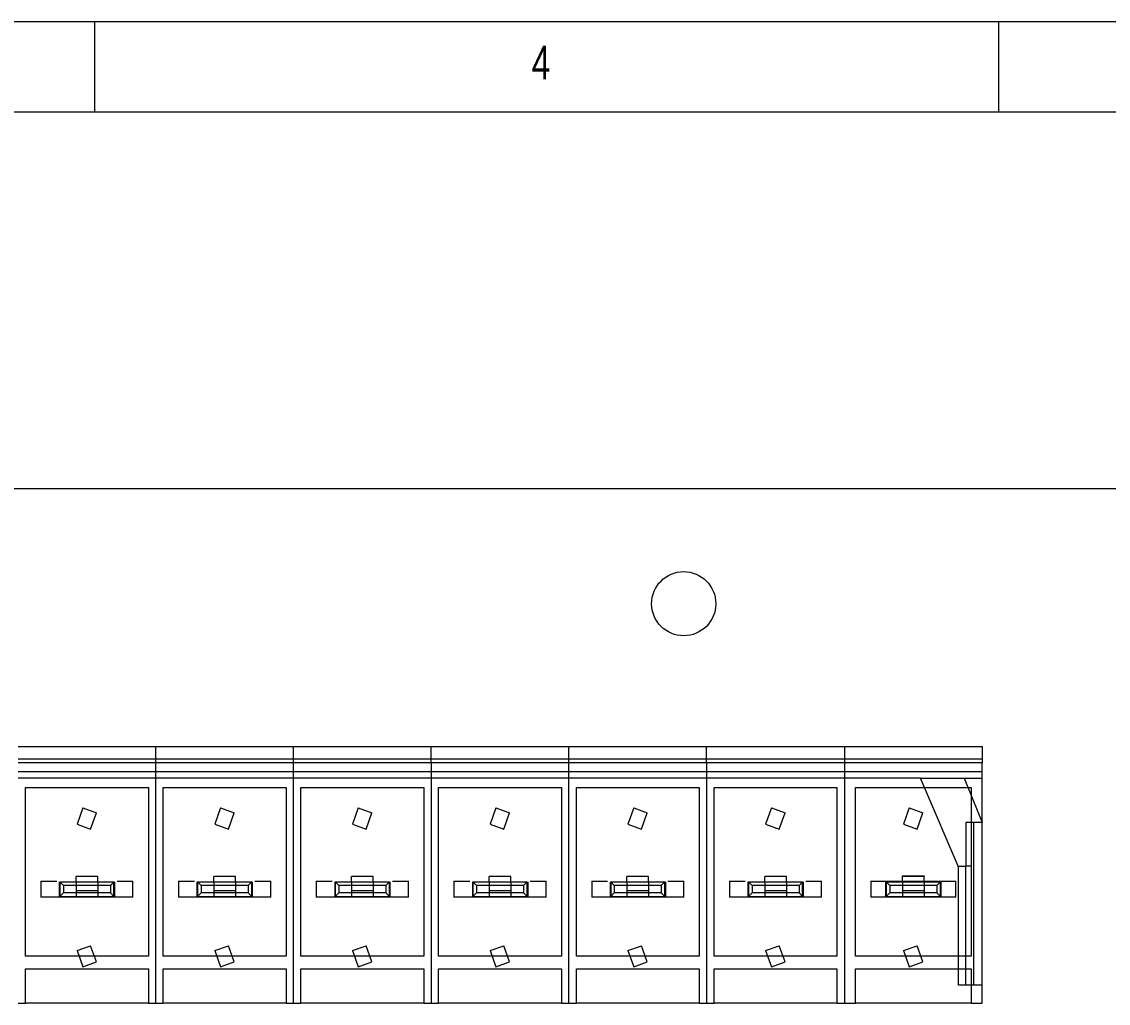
# Model space of a CAD drawing. Header units: millimetres. Extents: x -84 to 500, y -79 to 331.
# Drawn here: x 53.5 to 113.7, y 276.4 to 330.6 of the extents above; entities that cross this region are included whole.
import ezdxf
from ezdxf.lldxf.tags import DXFTag

# ---------------------------------------------------------------- set-up
doc = ezdxf.new("R2010")
doc.units = ezdxf.units.MM
doc.styles.add('SLDTEXTSTYLE0', font='TXT', dxfattribs={"width": 0.75})
tags = doc.linetypes.add('HIDDEN', pattern=[1.905, 1.27, -0.635]).pattern_tags.tags
tags[6:7] = [DXFTag(74, 4), DXFTag(75, 0), DXFTag(340, '0'), DXFTag(46, 1.0), DXFTag(50, 0.0), DXFTag(44, 0.0), DXFTag(45, 0.0)]
tags[4:5] = [DXFTag(74, 4), DXFTag(75, 0), DXFTag(340, '0'), DXFTag(46, 1.0), DXFTag(50, 0.0), DXFTag(44, 0.0), DXFTag(45, 0.0)]

msp = doc.modelspace()

# ---------------------------------------------------------------- linework, layer by layer
at = {"color": 7, "linetype": 'Continuous', "lineweight": 0}
for p, q in [((499.594, 330.641), (-84.406, 330.641)), ((57.594, 325.641), (57.594, 330.641)), ((107.594, 330.641), (107.594, 325.641)), ((494.594, 325.641), (-79.406, 325.641))]:
    msp.add_line(p, q, dxfattribs=at)
at = {"color": 7, "linetype": 'Continuous', "lineweight": 15}
for p, q in [((431.8, 304.8), (0, 304.8)), ((53.34, 290.55), (60.96, 290.55)), ((60.96, 289.65), (60.96, 290.55)), ((60.96, 290.55), (68.58, 290.55)), ((68.58, 289.65), (68.58, 290.55)), ((68.58, 290.55), (76.2, 290.55)), ((76.2, 290.55), (83.82, 290.55)), ((76.2, 289.65), (76.2, 290.55)), ((83.82, 289.65), (83.82, 290.55)), ((83.82, 290.55), (91.44, 290.55)), ((91.44, 290.55), (99.06, 290.55)), ((91.44, 289.65), (91.44, 290.55)), ((99.06, 290.55), (106.68, 290.55)), ((99.06, 290.55), (99.06, 289.65)), ((106.68, 290.55), (106.68, 289.65)), ((60.96, 289.65), (53.34, 289.65)), ((60.96, 276.35), (60.96, 289.65)), ((68.58, 289.65), (60.96, 289.65)), ((68.58, 276.35), (68.58, 289.65)), ((76.2, 289.65), (68.58, 289.65)), ((83.82, 289.65), (76.2, 289.65)), ((76.2, 289.65), (76.2, 276.35)), ((83.82, 276.35), (83.82, 289.65)), ((91.44, 289.65), (83.82, 289.65)), ((99.06, 289.65), (91.44, 289.65)), ((91.44, 289.65), (91.44, 276.35)), ((99.06, 289.65), (99.06, 276.35)), ((106.68, 289.65), (99.06, 289.65)), ((106.68, 276.35), (106.68, 289.65)), ((53.75, 288.28), (60.55, 288.28)), ((53.75, 278.95), (53.75, 288.28)), ((60.55, 288.28), (60.55, 278.95)), ((61.37, 278.95), (61.37, 288.28)), ((61.37, 288.28), (68.17, 288.28)), ((68.17, 288.28), (68.17, 278.95)), ((68.99, 288.28), (75.79, 288.28)), ((68.99, 278.95), (68.99, 288.28)), ((75.79, 288.28), (75.79, 278.95)), ((76.61, 288.28), (83.41, 288.28)), ((76.61, 278.95), (76.61, 288.28)), ((83.41, 288.28), (83.41, 278.95)), ((84.23, 288.28), (91.03, 288.28)), ((84.23, 278.95), (84.23, 288.28)), ((91.03, 288.28), (91.03, 278.95)), ((91.85, 288.28), (98.65, 288.28)), ((91.85, 278.95), (91.85, 288.28)), ((98.65, 288.28), (98.65, 278.95)), ((99.67, 288.28), (106.07, 288.28)), ((99.67, 278.95), (99.67, 288.28)), ((106.07, 288.28), (106.07, 278.95)), ((57.75, 283.359), (56.55, 283.359)), ((56.55, 283.06), (56.55, 283.359)), ((57.75, 283.06), (57.75, 283.359)), ((65.37, 283.359), (64.17, 283.359)), ((64.17, 283.06), (64.17, 283.359)), ((65.37, 283.06), (65.37, 283.359)), ((72.99, 283.359), (71.79, 283.359)), ((71.79, 283.06), (71.79, 283.359)), ((72.99, 283.06), (72.99, 283.359)), ((80.61, 283.359), (79.41, 283.359)), ((79.41, 283.06), (79.41, 283.359)), ((80.61, 283.06), (80.61, 283.359)), ((88.23, 283.359), (87.03, 283.359)), ((87.03, 283.06), (87.03, 283.359)), ((88.23, 283.06), (88.23, 283.359)), ((95.85, 283.359), (94.65, 283.359)), ((94.65, 283.06), (94.65, 283.359)), ((95.85, 283.06), (95.85, 283.359)), ((103.47, 283.359), (102.27, 283.359)), ((102.27, 283.06), (102.27, 283.359)), ((103.47, 283.06), (103.47, 283.359)), ((54.6, 283.1), (55.48, 283.1)), ((54.6, 283.1), (54.6, 282.22)), ((55.62, 283.06), (55.62, 282.26)), ((55.85, 282.86), (55.65, 283.06)), ((55.65, 283.06), (58.65, 283.06)), ((55.65, 283.06), (55.65, 282.26)), ((58.45, 282.86), (55.85, 282.86)), ((55.85, 282.86), (55.85, 282.46)), ((58.65, 283.06), (58.45, 282.86)), ((58.45, 282.86), (58.45, 282.46)), ((58.65, 282.26), (58.65, 283.06)), ((58.68, 283.06), (58.68, 282.26)), ((58.82, 283.1), (59.7, 283.1)), ((59.7, 282.22), (59.7, 283.1)), ((62.22, 283.1), (62.22, 282.22)), ((62.22, 283.1), (63.1, 283.1)), ((63.24, 283.06), (63.24, 282.26)), ((63.47, 282.86), (63.27, 283.06)), ((63.27, 283.06), (66.27, 283.06)), ((63.27, 283.06), (63.27, 282.26)), ((66.07, 282.86), (63.47, 282.86)), ((63.47, 282.86), (63.47, 282.46)), ((66.27, 283.06), (66.07, 282.86)), ((66.07, 282.86), (66.07, 282.46)), ((66.27, 282.26), (66.27, 283.06)), ((66.3, 283.06), (66.3, 282.26)), ((66.44, 283.1), (67.32, 283.1)), ((67.32, 282.22), (67.32, 283.1)), ((69.84, 283.1), (70.72, 283.1)), ((69.84, 283.1), (69.84, 282.22)), ((70.86, 283.06), (70.86, 282.26)), ((71.09, 282.86), (70.89, 283.06)), ((70.89, 283.06), (73.89, 283.06)), ((70.89, 283.06), (70.89, 282.26)), ((73.69, 282.86), (71.09, 282.86)), ((71.09, 282.86), (71.09, 282.46)), ((73.89, 283.06), (73.69, 282.86)), ((73.69, 282.86), (73.69, 282.46)), ((73.89, 282.26), (73.89, 283.06)), ((73.92, 283.06), (73.92, 282.26)), ((74.06, 283.1), (74.94, 283.1)), ((74.94, 282.22), (74.94, 283.1)), ((77.46, 283.1), (78.34, 283.1)), ((77.46, 283.1), (77.46, 282.22)), ((78.48, 283.06), (78.48, 282.26)), ((78.71, 282.86), (78.51, 283.06)), ((78.51, 283.06), (81.51, 283.06)), ((78.51, 283.06), (78.51, 282.26)), ((81.31, 282.86), (78.71, 282.86)), ((78.71, 282.86), (78.71, 282.46)), ((81.51, 283.06), (81.31, 282.86)), ((81.31, 282.86), (81.31, 282.46)), ((81.51, 282.26), (81.51, 283.06)), ((81.54, 283.06), (81.54, 282.26)), ((81.68, 283.1), (82.56, 283.1)), ((82.56, 282.22), (82.56, 283.1)), ((85.08, 283.1), (85.08, 282.22)), ((85.08, 283.1), (85.96, 283.1)), ((86.1, 283.06), (86.1, 282.26)), ((86.33, 282.86), (86.13, 283.06)), ((86.13, 283.06), (89.13, 283.06)), ((86.13, 283.06), (86.13, 282.26)), ((88.93, 282.86), (86.33, 282.86)), ((86.33, 282.86), (86.33, 282.46)), ((89.13, 283.06), (88.93, 282.86)), ((88.93, 282.86), (88.93, 282.46)), ((89.13, 282.26), (89.13, 283.06)), ((89.16, 283.06), (89.16, 282.26)), ((89.3, 283.1), (90.18, 283.1)), ((90.18, 282.22), (90.18, 283.1)), ((92.7, 283.1), (93.58, 283.1)), ((92.7, 283.1), (92.7, 282.22)), ((93.72, 283.06), (93.72, 282.26)), ((93.95, 282.86), (93.75, 283.06)), ((93.75, 283.06), (96.75, 283.06)), ((93.75, 283.06), (93.75, 282.26)), ((96.55, 282.86), (93.95, 282.86)), ((93.95, 282.86), (93.95, 282.46)), ((96.75, 283.06), (96.55, 282.86)), ((96.55, 282.86), (96.55, 282.46)), ((96.75, 282.26), (96.75, 283.06)), ((96.78, 283.06), (96.78, 282.26)), ((96.92, 283.1), (97.8, 283.1)), ((97.8, 282.22), (97.8, 283.1)), ((100.52, 283.1), (102.27, 283.1)), ((100.52, 283.1), (100.52, 282.22)), ((101.37, 283.06), (101.34, 283.06)), ((101.34, 283.06), (101.34, 282.26)), ((101.57, 282.86), (101.37, 283.06)), ((101.37, 283.06), (104.37, 283.06)), ((101.37, 283.06), (101.37, 282.26)), ((104.17, 282.86), (101.57, 282.86)), ((101.57, 282.86), (101.57, 282.46)), ((103.47, 283.1), (105.22, 283.1)), ((104.37, 283.06), (104.17, 282.86)), ((104.17, 282.86), (104.17, 282.46)), ((104.37, 282.26), (104.37, 283.06)), ((104.37, 283.06), (104.4, 283.06)), ((104.4, 283.06), (104.4, 282.26)), ((105.22, 282.22), (105.22, 283.1)), ((59.7, 282.22), (54.6, 282.22)), ((55.62, 282.26), (55.65, 282.26)), ((55.85, 282.46), (55.65, 282.26)), ((55.65, 282.26), (58.65, 282.26)), ((58.45, 282.46), (55.85, 282.46)), ((58.65, 282.26), (58.45, 282.46)), ((58.65, 282.26), (58.68, 282.26)), ((67.32, 282.22), (62.22, 282.22)), ((63.24, 282.26), (63.27, 282.26)), ((63.47, 282.46), (63.27, 282.26)), ((63.27, 282.26), (66.27, 282.26)), ((66.07, 282.46), (63.47, 282.46)), ((66.27, 282.26), (66.07, 282.46)), ((66.27, 282.26), (66.3, 282.26)), ((74.94, 282.22), (69.84, 282.22)), ((70.86, 282.26), (70.89, 282.26)), ((71.09, 282.46), (70.89, 282.26)), ((70.89, 282.26), (73.89, 282.26)), ((73.69, 282.46), (71.09, 282.46)), ((73.89, 282.26), (73.69, 282.46)), ((73.89, 282.26), (73.92, 282.26)), ((82.56, 282.22), (77.46, 282.22)), ((78.48, 282.26), (78.51, 282.26)), ((78.71, 282.46), (78.51, 282.26)), ((78.51, 282.26), (81.51, 282.26)), ((81.31, 282.46), (78.71, 282.46)), ((81.51, 282.26), (81.31, 282.46)), ((81.51, 282.26), (81.54, 282.26)), ((90.18, 282.22), (85.08, 282.22)), ((86.1, 282.26), (86.13, 282.26)), ((86.33, 282.46), (86.13, 282.26)), ((86.13, 282.26), (89.13, 282.26)), ((88.93, 282.46), (86.33, 282.46)), ((89.13, 282.26), (88.93, 282.46)), ((89.13, 282.26), (89.16, 282.26)), ((97.8, 282.22), (92.7, 282.22)), ((93.72, 282.26), (93.75, 282.26)), ((93.95, 282.46), (93.75, 282.26)), ((93.75, 282.26), (96.75, 282.26)), ((96.55, 282.46), (93.95, 282.46)), ((96.75, 282.26), (96.55, 282.46)), ((96.75, 282.26), (96.78, 282.26)), ((105.22, 282.22), (100.52, 282.22)), ((101.34, 282.26), (101.37, 282.26)), ((101.57, 282.46), (101.37, 282.26)), ((101.37, 282.26), (104.37, 282.26)), ((104.17, 282.46), (101.57, 282.46)), ((104.37, 282.26), (104.17, 282.46)), ((104.37, 282.26), (104.4, 282.26)), ((60.55, 278.95), (53.75, 278.95)), ((68.17, 278.95), (61.37, 278.95)), ((75.79, 278.95), (68.99, 278.95)), ((83.41, 278.95), (76.61, 278.95)), ((91.03, 278.95), (84.23, 278.95)), ((98.65, 278.95), (91.85, 278.95)), ((106.07, 278.95), (99.67, 278.95)), ((53.75, 278.25), (60.55, 278.25)), ((53.75, 276.35), (53.75, 278.25)), ((60.55, 278.25), (60.55, 276.35)), ((61.37, 278.25), (68.17, 278.25)), ((61.37, 276.35), (61.37, 278.25)), ((68.17, 278.25), (68.17, 276.35)), ((68.99, 278.25), (75.79, 278.25)), ((68.99, 276.35), (68.99, 278.25)), ((75.79, 278.25), (75.79, 276.35)), ((76.61, 278.25), (83.41, 278.25)), ((76.61, 276.35), (76.61, 278.25)), ((83.41, 278.25), (83.41, 276.35)), ((84.23, 278.25), (91.03, 278.25)), ((84.23, 276.35), (84.23, 278.25)), ((91.03, 278.25), (91.03, 276.35)), ((91.85, 278.25), (98.65, 278.25)), ((91.85, 276.35), (91.85, 278.25)), ((98.65, 278.25), (98.65, 276.35)), ((99.67, 278.25), (106.07, 278.25)), ((99.67, 276.35), (99.67, 278.25)), ((106.07, 278.25), (106.07, 276.35)), ((53.34, 276.35), (53.75, 276.35)), ((60.55, 276.35), (53.75, 276.35)), ((60.55, 276.35), (60.96, 276.35)), ((60.96, 276.35), (61.37, 276.35)), ((68.17, 276.35), (61.37, 276.35)), ((68.17, 276.35), (68.58, 276.35)), ((68.58, 276.35), (68.99, 276.35)), ((75.79, 276.35), (68.99, 276.35)), ((75.79, 276.35), (76.2, 276.35)), ((76.2, 276.35), (76.61, 276.35)), ((83.41, 276.35), (76.61, 276.35)), ((83.41, 276.35), (83.82, 276.35)), ((83.82, 276.35), (84.23, 276.35)), ((91.03, 276.35), (84.23, 276.35)), ((91.03, 276.35), (91.44, 276.35)), ((91.44, 276.35), (91.85, 276.35)), ((98.65, 276.35), (91.85, 276.35)), ((98.65, 276.35), (99.06, 276.35)), ((99.06, 276.35), (99.67, 276.35)), ((106.07, 276.35), (99.67, 276.35)), ((106.07, 276.35), (106.68, 276.35))]:
    msp.add_line(p, q, dxfattribs=at)
at = {"color": 7, "linetype": 'HIDDEN', "lineweight": 0}
for p, q in [((60.96, 289.85), (53.34, 289.85)), ((68.58, 289.85), (60.96, 289.85)), ((76.2, 289.85), (68.58, 289.85)), ((83.82, 289.85), (76.2, 289.85)), ((91.44, 289.85), (83.82, 289.85)), ((99.06, 289.85), (91.44, 289.85)), ((106.68, 289.85), (99.06, 289.85)), ((60.96, 289.15), (53.34, 289.15)), ((60.96, 288.8), (53.34, 288.8)), ((68.58, 289.15), (60.96, 289.15)), ((68.58, 288.8), (60.96, 288.8)), ((76.2, 289.15), (68.58, 289.15)), ((76.2, 288.8), (68.58, 288.8)), ((83.82, 289.15), (76.2, 289.15)), ((83.82, 288.8), (76.2, 288.8)), ((91.44, 289.15), (83.82, 289.15)), ((91.44, 288.8), (83.82, 288.8)), ((99.06, 289.15), (91.44, 289.15)), ((99.06, 288.8), (91.44, 288.8)), ((106.68, 289.15), (99.06, 289.15)), ((103.28, 288.8), (99.06, 288.8)), ((103.28, 288.8), (106.68, 288.8)), ((103.501, 288.28), (103.28, 288.8)), ((105.68, 288.8), (106.68, 286.35)), ((105.347, 283.93), (103.501, 288.28)), ((56.922, 287.151), (56.605, 286.255)), ((56.922, 287.151), (57.676, 286.884)), ((57.359, 285.988), (57.676, 286.884)), ((64.542, 287.151), (64.225, 286.255)), ((64.542, 287.151), (65.296, 286.884)), ((64.979, 285.988), (65.296, 286.884)), ((72.162, 287.151), (71.845, 286.255)), ((72.162, 287.151), (72.916, 286.884)), ((72.599, 285.988), (72.916, 286.884)), ((79.782, 287.151), (79.465, 286.255)), ((79.782, 287.151), (80.536, 286.884)), ((80.219, 285.988), (80.536, 286.884)), ((87.402, 287.151), (87.085, 286.255)), ((87.402, 287.151), (88.156, 286.884)), ((87.839, 285.988), (88.156, 286.884)), ((95.022, 287.151), (94.705, 286.255)), ((95.022, 287.151), (95.776, 286.884)), ((95.459, 285.988), (95.776, 286.884)), ((102.642, 287.151), (102.325, 286.255)), ((102.642, 287.151), (103.396, 286.884)), ((103.079, 285.988), (103.396, 286.884)), ((56.605, 286.255), (57.359, 285.988)), ((64.225, 286.255), (64.979, 285.988)), ((71.845, 286.255), (72.599, 285.988)), ((79.465, 286.255), (80.219, 285.988)), ((87.085, 286.255), (87.839, 285.988)), ((94.705, 286.255), (95.459, 285.988)), ((102.325, 286.255), (103.079, 285.988)), ((105.78, 286.35), (105.78, 283.93)), ((106.07, 286.35), (105.78, 286.35)), ((106.68, 286.35), (106.07, 286.35)), ((106.23, 277.35), (106.23, 286.35)), ((105.347, 283.93), (105.78, 283.93)), ((105.38, 283.853), (105.347, 283.93)), ((105.38, 277.35), (105.38, 283.853)), ((106.07, 283.93), (105.78, 283.93)), ((105.78, 277.35), (105.78, 283.93)), ((102.27, 283.359), (102.27, 283.4)), ((102.27, 283.4), (103.47, 283.4)), ((103.47, 283.4), (103.47, 283.359)), ((56.55, 283.06), (56.55, 282.26)), ((57.75, 282.56), (56.55, 282.56)), ((57.75, 283.06), (57.75, 282.26)), ((64.17, 283.06), (64.17, 282.26)), ((65.37, 282.56), (64.17, 282.56)), ((65.37, 283.06), (65.37, 282.26)), ((71.79, 283.06), (71.79, 282.26)), ((72.99, 282.56), (71.79, 282.56)), ((72.99, 283.06), (72.99, 282.26)), ((79.41, 283.06), (79.41, 282.26)), ((80.61, 282.56), (79.41, 282.56)), ((80.61, 283.06), (80.61, 282.26)), ((87.03, 283.06), (87.03, 282.26)), ((88.23, 282.56), (87.03, 282.56)), ((88.23, 283.06), (88.23, 282.26)), ((94.65, 283.06), (94.65, 282.26)), ((95.85, 282.56), (94.65, 282.56)), ((95.85, 283.06), (95.85, 282.26)), ((102.27, 283.1), (103.47, 283.1)), ((102.27, 283.06), (102.27, 282.26)), ((103.47, 282.56), (102.27, 282.56)), ((103.47, 283.06), (103.47, 282.26)), ((56.605, 279.265), (57.359, 279.532)), ((56.605, 279.265), (56.922, 278.369)), ((57.676, 278.636), (57.359, 279.532)), ((64.225, 279.265), (64.979, 279.532)), ((64.225, 279.265), (64.542, 278.369)), ((65.296, 278.636), (64.979, 279.532)), ((71.845, 279.265), (72.599, 279.532)), ((71.845, 279.265), (72.162, 278.369)), ((72.916, 278.636), (72.599, 279.532)), ((79.465, 279.265), (80.219, 279.532)), ((79.465, 279.265), (79.782, 278.369)), ((80.536, 278.636), (80.219, 279.532)), ((87.085, 279.265), (87.839, 279.532)), ((87.085, 279.265), (87.402, 278.369)), ((88.156, 278.636), (87.839, 279.532)), ((94.705, 279.265), (95.459, 279.532)), ((94.705, 279.265), (95.022, 278.369)), ((95.776, 278.636), (95.459, 279.532)), ((102.325, 279.265), (103.079, 279.532)), ((102.325, 279.265), (102.642, 278.369)), ((103.396, 278.636), (103.079, 279.532)), ((56.922, 278.369), (57.676, 278.636)), ((64.542, 278.369), (65.296, 278.636)), ((72.162, 278.369), (72.916, 278.636)), ((79.782, 278.369), (80.536, 278.636)), ((87.402, 278.369), (88.156, 278.636)), ((95.022, 278.369), (95.776, 278.636)), ((102.642, 278.369), (103.396, 278.636)), ((105.78, 277.35), (105.38, 277.35)), ((106.23, 277.35), (105.78, 277.35)), ((106.68, 277.35), (106.23, 277.35))]:
    msp.add_line(p, q, dxfattribs=at)
at = {"color": 7, "linetype": 'HIDDEN', "lineweight": 0, "flags": 128}
for points in [[(56.55, 283.06), (56.55, 283.06)], [(57.75, 283.06), (57.75, 283.06)], [(58.65, 283.06), (58.65, 283.06)], [(64.17, 283.06), (64.17, 283.06)], [(65.37, 283.06), (65.37, 283.06)], [(66.27, 283.06), (66.27, 283.06)], [(71.79, 283.06), (71.79, 283.06)], [(72.99, 283.06), (72.99, 283.06)], [(73.89, 283.06), (73.89, 283.06)], [(79.41, 283.06), (79.41, 283.06)], [(80.61, 283.06), (80.61, 283.06)], [(81.51, 283.06), (81.51, 283.06)], [(87.03, 283.06), (87.03, 283.06)], [(88.23, 283.06), (88.23, 283.06)], [(89.13, 283.06), (89.13, 283.06)], [(94.65, 283.06), (94.65, 283.06)], [(95.85, 283.06), (95.85, 283.06)], [(96.75, 283.06), (96.75, 283.06)], [(102.27, 283.06), (102.27, 283.06)], [(103.47, 283.06), (103.47, 283.06)], [(104.37, 283.06), (104.37, 283.06)]]:
    msp.add_lwpolyline(points, dxfattribs=at)
at = {"color": 7, "linetype": 'Continuous', "lineweight": 15}
msp.add_circle((90.17, 298.45), 1.775, dxfattribs=at)

# ---------------------------------------------------------------- texts
at = {"color": 7, "linetype": 'Continuous', "lineweight": 0, "insert": (81.76, 329.309), "char_height": 1.852, "attachment_point": 1, "style": 'SLDTEXTSTYLE0'}
msp.add_mtext('4', dxfattribs=at)

doc.saveas('drawing.dxf')
